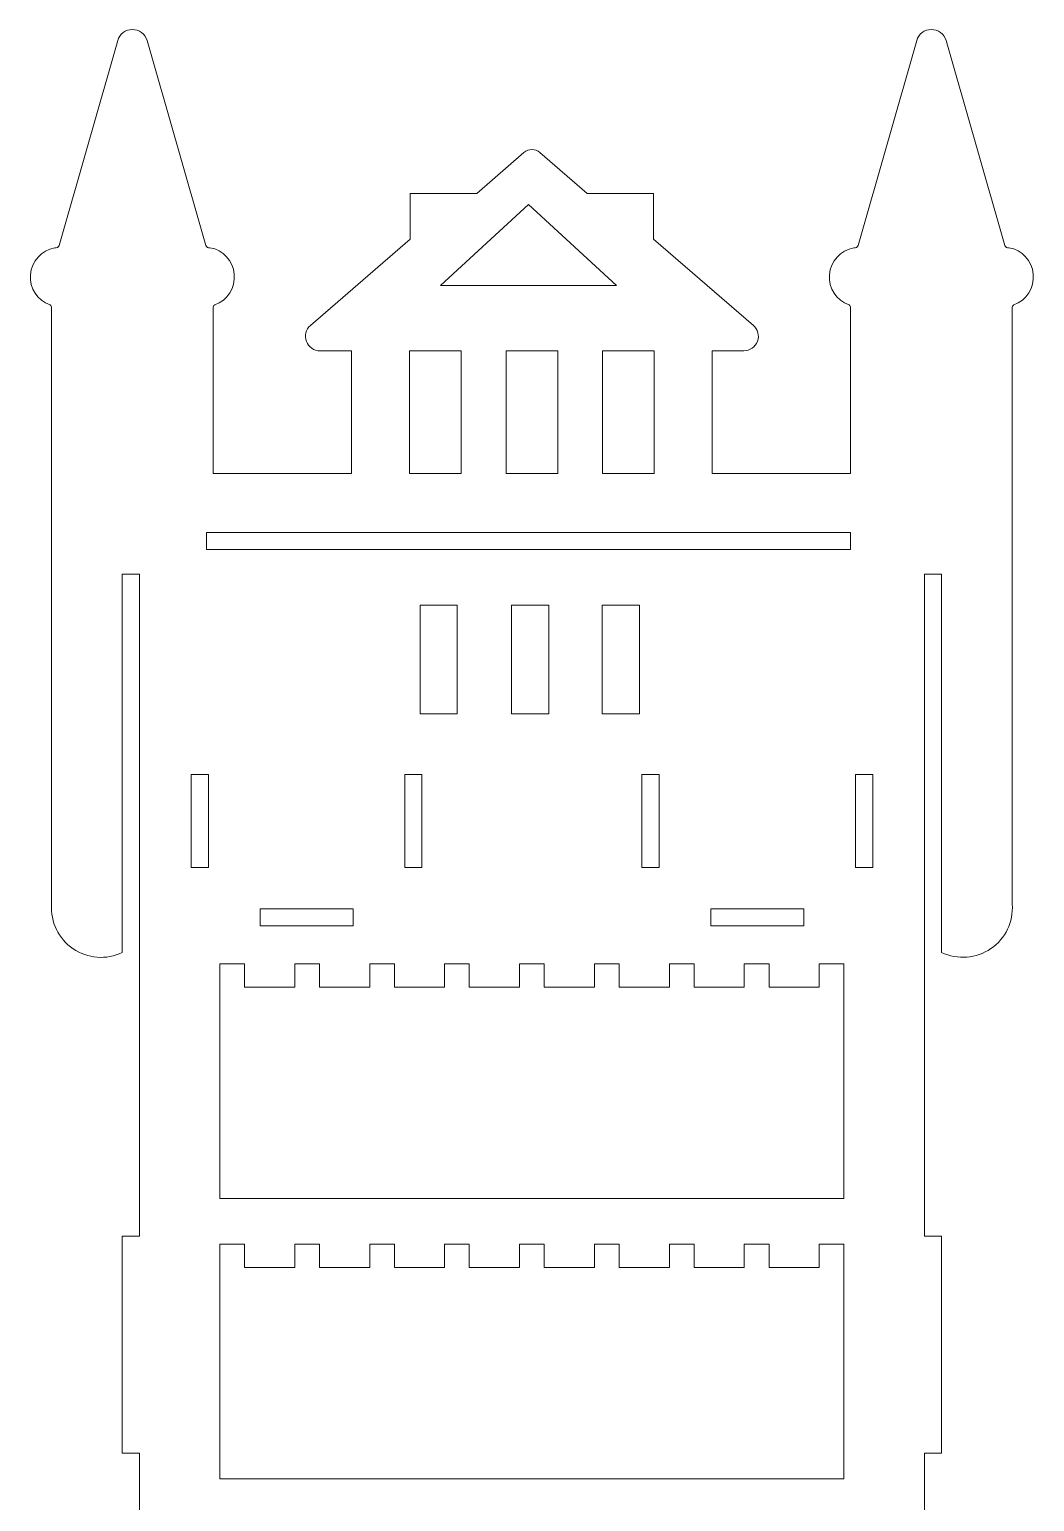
# Model space of a CAD drawing. Header units: millimetres. Extents: x -924 to 692, y -968 to 888.
# Drawn here: x -683.2 to -449.9, y 545.9 to 887.8 of the extents above; entities that cross this region are included whole.
import ezdxf

# ---------------------------------------------------------------- set-up
doc = ezdxf.new("R2010")
doc.units = ezdxf.units.MM
doc.header["$MEASUREMENT"] = 0

msp = doc.modelspace()

# ---------------------------------------------------------------- linework, layer by layer
at = {"lineweight": 5}
for points, knots in [([(-568.4074, 859.1848), (-568.4074, 859.1848), (-579.3875, 849.6365), (-579.3875, 849.6365), (-579.3875, 849.6365), (-579.3875, 849.6365), (-594.8013, 849.6365), (-594.8013, 849.6365), (-594.8013, 849.6365), (-594.8013, 849.6365), (-594.8013, 839.0723), (-594.8013, 839.0723), (-594.8013, 839.0723), (-594.8013, 839.0723), (-617.9851, 819.047), (-617.9851, 819.047), (-617.9851, 819.047), (-619.0482, 818.1205), (-619.423, 816.6307), (-618.9253, 815.3115), (-618.9253, 815.3115), (-618.4275, 813.9922), (-617.1926, 813.1213), (-615.7826, 813.1277), (-615.7826, 813.1277), (-615.7826, 813.1277), (-608.4163, 813.1277), (-608.4163, 813.1277), (-608.4163, 813.1277), (-608.4163, 813.1277), (-608.4163, 784.6112), (-608.4163, 784.6112), (-608.4163, 784.6112), (-608.4163, 784.6112), (-640.5582, 784.6112), (-640.5582, 784.6112), (-640.5582, 784.6112), (-640.5582, 784.6112), (-640.5582, 823.0677), (-640.5582, 823.0677), (-640.5582, 823.0677), (-640.6106, 823.3656), (-640.4677, 823.6642), (-640.203, 823.8107), (-640.203, 823.8107), (-637.2427, 824.8683), (-635.3763, 827.7986), (-635.6696, 830.9285), (-635.6696, 830.9285), (-635.9627, 834.0582), (-638.2118, 836.5693), (-641.317, 837.0586), (-641.317, 837.0586), (-641.735, 836.9555), (-642.1613, 837.1976), (-642.2877, 837.6093), (-642.2877, 837.6093), (-642.2877, 837.6093), (-655.908, 885.2107), (-655.908, 885.2107), (-655.908, 885.2107), (-656.3566, 886.735), (-657.7613, 887.7774), (-659.3502, 887.7654), (-659.3502, 887.7654), (-660.9394, 887.7533), (-662.313, 886.7418), (-662.7386, 885.2107), (-662.7386, 885.2107), (-662.7386, 885.2107), (-676.3587, 837.6093), (-676.3587, 837.6093), (-676.3587, 837.6093), (-676.4846, 837.1974), (-676.9112, 836.9558), (-677.3294, 837.0586), (-677.3294, 837.0586), (-680.4248, 836.5102), (-682.7542, 833.9328), (-682.9878, 830.7979), (-682.9878, 830.7979), (-683.2214, 827.6632), (-681.4234, 824.8118), (-678.4435, 823.8107), (-678.4435, 823.8107), (-678.1787, 823.6643), (-678.0362, 823.3658), (-678.0883, 823.0677), (-678.0883, 823.0677), (-678.0883, 823.0677), (-678.0883, 684.5773), (-678.0883, 684.5773), (-678.0883, 684.5773), (-678.3838, 680.4907), (-676.4792, 676.5563), (-673.0906, 674.2531), (-673.0906, 674.2531), (-669.7019, 671.9499), (-665.3818, 671.6083), (-661.6907, 673.387), (-661.6907, 673.387), (-661.6907, 673.387), (-661.6907, 761.2762), (-661.6907, 761.2762), (-661.6907, 761.2762), (-661.6907, 761.2762), (-657.6907, 761.2762), (-657.6907, 761.2762), (-657.6907, 761.2762), (-657.6907, 761.2762), (-657.6907, 607.5291), (-657.6907, 607.5291), (-657.6907, 607.5291), (-657.6907, 607.5291), (-661.6907, 607.5291), (-661.6907, 607.5291), (-661.6907, 607.5291), (-661.6907, 607.5291), (-661.6907, 557.1291), (-661.6907, 557.1291), (-661.6907, 557.1291), (-661.6907, 557.1291), (-657.6907, 557.1291), (-657.6907, 557.1291), (-657.6907, 557.1291), (-657.6907, 557.1291), (-657.6907, 511.5291), (-657.6907, 511.5291), (-657.6907, 511.5291), (-657.6907, 511.5291), (-661.6907, 511.5291), (-661.6907, 511.5291), (-661.6907, 511.5291), (-661.6907, 511.5291), (-661.6907, 461.1291), (-661.6907, 461.1291), (-661.6907, 461.1291), (-661.6907, 461.1291), (-657.6907, 461.1291), (-657.6907, 461.1291), (-657.6907, 461.1291), (-657.6907, 461.1291), (-657.6907, 413.1291), (-657.6907, 413.1291), (-657.6907, 413.1291), (-657.6907, 413.1291), (-639.377, 413.1291), (-639.377, 413.1291), (-639.377, 413.1291), (-639.377, 413.1291), (-639.377, 409.1291), (-639.377, 409.1291), (-639.377, 409.1291), (-639.377, 409.1291), (-657.6907, 409.1291), (-657.6907, 409.1291), (-657.6907, 409.1291), (-657.6907, 409.1291), (-657.6907, 394.6501), (-657.6907, 394.6501), (-657.6907, 394.6501), (-657.6907, 394.6501), (-623.1827, 394.6501), (-623.1827, 394.6501), (-623.1827, 394.6501), (-623.1827, 394.6501), (-623.1827, 413.1291), (-623.1827, 413.1291), (-623.1827, 413.1291), (-623.1827, 413.1291), (-604.7126, 413.1291), (-604.7126, 413.1291), (-604.7126, 413.1291), (-604.7126, 413.1291), (-604.7126, 470.976), (-604.7126, 470.976), (-604.7126, 470.976), (-604.7126, 470.976), (-603.8637, 478.0745), (-603.8637, 478.0745), (-603.8637, 478.0745), (-603.8637, 478.0745), (-602.2554, 483.3569), (-602.2554, 483.3569), (-602.2554, 483.3569), (-602.2554, 483.3569), (-600.2819, 487.7577), (-600.2819, 487.7577), (-600.2819, 487.7577), (-600.2819, 487.7577), (-597.5597, 491.4617), (-597.5597, 491.4617), (-597.5597, 491.4617), (-597.5597, 491.4617), (-594.3566, 494.7398), (-594.3566, 494.7398), (-594.3566, 494.7398), (-594.3566, 494.7398), (-590.4586, 497.7195), (-590.4586, 497.7195), (-590.4586, 497.7195), (-590.4586, 497.7195), (-586.1066, 500.1617), (-586.1066, 500.1617), (-586.1066, 500.1617), (-586.1066, 500.1617), (-581.756, 501.764), (-581.756, 501.764), (-581.756, 501.764), (-581.756, 501.764), (-575.4877, 503.2339), (-575.4877, 503.2339), (-575.4877, 503.2339), (-575.4877, 503.2339), (-569.441, 503.9313), (-569.441, 503.9313), (-569.441, 503.9313), (-569.441, 503.9313), (-562.6917, 504.0864), (-562.6917, 504.0864), (-562.6917, 504.0864), (-562.6917, 504.0864), (-556.2182, 503.3931), (-556.2182, 503.3931), (-556.2182, 503.3931), (-556.2182, 503.3931), (-550.5248, 501.8549), (-550.5248, 501.8549), (-550.5248, 501.8549), (-550.5248, 501.8549), (-546.1512, 500.0907), (-546.1512, 500.0907), (-546.1512, 500.0907), (-546.1512, 500.0907), (-541.329, 497.4128), (-541.329, 497.4128), (-541.329, 497.4128), (-541.329, 497.4128), (-537.3642, 494.1353), (-537.3642, 494.1353), (-537.3642, 494.1353), (-537.3642, 494.1353), (-533.9464, 490.4152), (-533.9464, 490.4152), (-533.9464, 490.4152), (-533.9464, 490.4152), (-531.1226, 485.6086), (-531.1226, 485.6086), (-531.1226, 485.6086), (-531.1226, 485.6086), (-529.0573, 480.7915), (-529.0573, 480.7915), (-529.0573, 480.7915), (-529.0573, 480.7915), (-527.9821, 476.2622), (-527.9821, 476.2622), (-527.9821, 476.2622), (-527.9821, 476.2622), (-527.1544, 471.4976), (-527.1544, 471.4976), (-527.1544, 471.4976), (-527.1544, 471.4976), (-527.1544, 413.1291), (-527.1544, 413.1291), (-527.1544, 413.1291), (-527.1544, 413.1291), (-509.9573, 413.1291), (-509.9573, 413.1291), (-509.9573, 413.1291), (-509.9573, 413.1291), (-509.9573, 394.6501), (-509.9573, 394.6501), (-509.9573, 394.6501), (-509.9573, 394.6501), (-475.4494, 394.6501), (-475.4494, 394.6501), (-475.4494, 394.6501), (-475.4494, 394.6501), (-475.4494, 409.1291), (-475.4494, 409.1291), (-475.4494, 409.1291), (-475.4494, 409.1291), (-493.7632, 409.1291), (-493.7632, 409.1291), (-493.7632, 409.1291), (-493.7632, 409.1291), (-493.7632, 413.1291), (-493.7632, 413.1291), (-493.7632, 413.1291), (-493.7632, 413.1291), (-475.4494, 413.1291), (-475.4494, 413.1291), (-475.4494, 413.1291), (-475.4494, 413.1291), (-475.4494, 461.1291), (-475.4494, 461.1291), (-475.4494, 461.1291), (-475.4494, 461.1291), (-471.4494, 461.1291), (-471.4494, 461.1291), (-471.4494, 461.1291), (-471.4494, 461.1291), (-471.4494, 511.5291), (-471.4494, 511.5291), (-471.4494, 511.5291), (-471.4494, 511.5291), (-475.4494, 511.5291), (-475.4494, 511.5291), (-475.4494, 511.5291), (-475.4494, 511.5291), (-475.4494, 557.1291), (-475.4494, 557.1291), (-475.4494, 557.1291), (-475.4494, 557.1291), (-471.4494, 557.1291), (-471.4494, 557.1291), (-471.4494, 557.1291), (-471.4494, 557.1291), (-471.4494, 607.5291), (-471.4494, 607.5291), (-471.4494, 607.5291), (-471.4494, 607.5291), (-475.4494, 607.5291), (-475.4494, 607.5291), (-475.4494, 607.5291), (-475.4494, 607.5291), (-475.4494, 761.2762), (-475.4494, 761.2762), (-475.4494, 761.2762), (-475.4494, 761.2762), (-471.4494, 761.2762), (-471.4494, 761.2762), (-471.4494, 761.2762), (-471.4494, 761.2762), (-471.4494, 673.387), (-471.4494, 673.387), (-471.4494, 673.387), (-467.7517, 671.6222), (-463.3938, 671.9614), (-460.0138, 674.2774), (-460.0138, 674.2774), (-456.6339, 676.5933), (-454.741, 680.4918), (-455.0518, 684.5773), (-455.0518, 684.5773), (-455.0518, 684.5773), (-455.0518, 823.0677), (-455.0518, 823.0677), (-455.0518, 823.0677), (-455.1042, 823.3656), (-454.9613, 823.6642), (-454.6966, 823.8107), (-454.6966, 823.8107), (-451.7365, 824.8683), (-449.8701, 827.7986), (-450.1632, 830.9285), (-450.1632, 830.9285), (-450.4565, 834.0582), (-452.7054, 836.5693), (-455.8106, 837.0586), (-455.8106, 837.0586), (-456.2288, 836.9555), (-456.6549, 837.1976), (-456.7814, 837.6093), (-456.7814, 837.6093), (-456.7814, 837.6093), (-470.4016, 885.2107), (-470.4016, 885.2107), (-470.4016, 885.2107), (-470.8504, 886.735), (-472.255, 887.7774), (-473.844, 887.7654), (-473.844, 887.7654), (-475.433, 887.7533), (-476.8067, 886.7418), (-477.2322, 885.2107), (-477.2322, 885.2107), (-477.2322, 885.2107), (-490.8523, 837.6093), (-490.8523, 837.6093), (-490.8523, 837.6093), (-490.9784, 837.1974), (-491.405, 836.9558), (-491.8232, 837.0586), (-491.8232, 837.0586), (-494.9186, 836.5102), (-497.248, 833.9328), (-497.4814, 830.7979), (-497.4814, 830.7979), (-497.715, 827.6632), (-495.917, 824.8118), (-492.9371, 823.8107), (-492.9371, 823.8107), (-492.6723, 823.6643), (-492.5298, 823.3658), (-492.5819, 823.0677), (-492.5819, 823.0677), (-492.5819, 823.0677), (-492.5819, 784.6112), (-492.5819, 784.6112), (-492.5819, 784.6112), (-492.5819, 784.6112), (-524.7238, 784.6112), (-524.7238, 784.6112), (-524.7238, 784.6112), (-524.7238, 784.6112), (-524.7238, 813.1277), (-524.7238, 813.1277), (-524.7238, 813.1277), (-524.7238, 813.1277), (-517.3576, 813.1277), (-517.3576, 813.1277), (-517.3576, 813.1277), (-515.9474, 813.1341), (-514.6899, 814.0163), (-514.2042, 815.3402), (-514.2042, 815.3402), (-513.7184, 816.6638), (-514.0837, 818.1302), (-515.155, 819.047), (-515.155, 819.047), (-515.155, 819.047), (-538.3389, 839.0723), (-538.3389, 839.0723), (-538.3389, 839.0723), (-538.3389, 839.0723), (-538.3389, 849.6365), (-538.3389, 849.6365), (-538.3389, 849.6365), (-538.3389, 849.6365), (-553.7525, 849.6365), (-553.7525, 849.6365), (-553.7525, 849.6365), (-553.7525, 849.6365), (-564.7328, 859.1848), (-564.7328, 859.1848), (-564.7328, 859.1848), (-565.7874, 860.101), (-567.3538, 860.1019), (-568.4074, 859.1848)], [0, 0, 0, 0, 0.00909091, 0.00909091, 0.00909091, 0.00909091, 0.01818182, 0.01818182, 0.01818182, 0.01818182, 0.02727273, 0.02727273, 0.02727273, 0.02727273, 0.03636364, 0.03636364, 0.03636364, 0.03636364, 0.04545455, 0.04545455, 0.04545455, 0.04545455, 0.05454545, 0.05454545, 0.05454545, 0.05454545, 0.06363636, 0.06363636, 0.06363636, 0.06363636, 0.07272727, 0.07272727, 0.07272727, 0.07272727, 0.08181818, 0.08181818, 0.08181818, 0.08181818, 0.09090909, 0.09090909, 0.09090909, 0.09090909, 0.1, 0.1, 0.1, 0.1, 0.10909091, 0.10909091, 0.10909091, 0.10909091, 0.11818182, 0.11818182, 0.11818182, 0.11818182, 0.12727273, 0.12727273, 0.12727273, 0.12727273, 0.13636364, 0.13636364, 0.13636364, 0.13636364, 0.14545455, 0.14545455, 0.14545455, 0.14545455, 0.15454545, 0.15454545, 0.15454545, 0.15454545, 0.16363636, 0.16363636, 0.16363636, 0.16363636, 0.17272727, 0.17272727, 0.17272727, 0.17272727, 0.18181818, 0.18181818, 0.18181818, 0.18181818, 0.19090909, 0.19090909, 0.19090909, 0.19090909, 0.2, 0.2, 0.2, 0.2, 0.20909091, 0.20909091, 0.20909091, 0.20909091, 0.21818182, 0.21818182, 0.21818182, 0.21818182, 0.22727273, 0.22727273, 0.22727273, 0.22727273, 0.23636364, 0.23636364, 0.23636364, 0.23636364, 0.24545455, 0.24545455, 0.24545455, 0.24545455, 0.25454545, 0.25454545, 0.25454545, 0.25454545, 0.26363636, 0.26363636, 0.26363636, 0.26363636, 0.27272727, 0.27272727, 0.27272727, 0.27272727, 0.28181818, 0.28181818, 0.28181818, 0.28181818, 0.29090909, 0.29090909, 0.29090909, 0.29090909, 0.3, 0.3, 0.3, 0.3, 0.30909091, 0.30909091, 0.30909091, 0.30909091, 0.31818182, 0.31818182, 0.31818182, 0.31818182, 0.32727273, 0.32727273, 0.32727273, 0.32727273, 0.33636364, 0.33636364, 0.33636364, 0.33636364, 0.34545455, 0.34545455, 0.34545455, 0.34545455, 0.35454545, 0.35454545, 0.35454545, 0.35454545, 0.36363636, 0.36363636, 0.36363636, 0.36363636, 0.37272727, 0.37272727, 0.37272727, 0.37272727, 0.38181818, 0.38181818, 0.38181818, 0.38181818, 0.39090909, 0.39090909, 0.39090909, 0.39090909, 0.4, 0.4, 0.4, 0.4, 0.40909091, 0.40909091, 0.40909091, 0.40909091, 0.41818182, 0.41818182, 0.41818182, 0.41818182, 0.42727273, 0.42727273, 0.42727273, 0.42727273, 0.43636364, 0.43636364, 0.43636364, 0.43636364, 0.44545455, 0.44545455, 0.44545455, 0.44545455, 0.45454545, 0.45454545, 0.45454545, 0.45454545, 0.46363636, 0.46363636, 0.46363636, 0.46363636, 0.47272727, 0.47272727, 0.47272727, 0.47272727, 0.48181818, 0.48181818, 0.48181818, 0.48181818, 0.49090909, 0.49090909, 0.49090909, 0.49090909, 0.5, 0.5, 0.5, 0.5, 0.50909091, 0.50909091, 0.50909091, 0.50909091, 0.51818182, 0.51818182, 0.51818182, 0.51818182, 0.52727273, 0.52727273, 0.52727273, 0.52727273, 0.53636364, 0.53636364, 0.53636364, 0.53636364, 0.54545455, 0.54545455, 0.54545455, 0.54545455, 0.55454545, 0.55454545, 0.55454545, 0.55454545, 0.56363636, 0.56363636, 0.56363636, 0.56363636, 0.57272727, 0.57272727, 0.57272727, 0.57272727, 0.58181818, 0.58181818, 0.58181818, 0.58181818, 0.59090909, 0.59090909, 0.59090909, 0.59090909, 0.6, 0.6, 0.6, 0.6, 0.60909091, 0.60909091, 0.60909091, 0.60909091, 0.61818182, 0.61818182, 0.61818182, 0.61818182, 0.62727273, 0.62727273, 0.62727273, 0.62727273, 0.63636364, 0.63636364, 0.63636364, 0.63636364, 0.64545455, 0.64545455, 0.64545455, 0.64545455, 0.65454545, 0.65454545, 0.65454545, 0.65454545, 0.66363636, 0.66363636, 0.66363636, 0.66363636, 0.67272727, 0.67272727, 0.67272727, 0.67272727, 0.68181818, 0.68181818, 0.68181818, 0.68181818, 0.69090909, 0.69090909, 0.69090909, 0.69090909, 0.7, 0.7, 0.7, 0.7, 0.70909091, 0.70909091, 0.70909091, 0.70909091, 0.71818182, 0.71818182, 0.71818182, 0.71818182, 0.72727273, 0.72727273, 0.72727273, 0.72727273, 0.73636364, 0.73636364, 0.73636364, 0.73636364, 0.74545455, 0.74545455, 0.74545455, 0.74545455, 0.75454545, 0.75454545, 0.75454545, 0.75454545, 0.76363636, 0.76363636, 0.76363636, 0.76363636, 0.77272727, 0.77272727, 0.77272727, 0.77272727, 0.78181818, 0.78181818, 0.78181818, 0.78181818, 0.79090909, 0.79090909, 0.79090909, 0.79090909, 0.8, 0.8, 0.8, 0.8, 0.80909091, 0.80909091, 0.80909091, 0.80909091, 0.81818182, 0.81818182, 0.81818182, 0.81818182, 0.82727273, 0.82727273, 0.82727273, 0.82727273, 0.83636364, 0.83636364, 0.83636364, 0.83636364, 0.84545455, 0.84545455, 0.84545455, 0.84545455, 0.85454545, 0.85454545, 0.85454545, 0.85454545, 0.86363636, 0.86363636, 0.86363636, 0.86363636, 0.87272727, 0.87272727, 0.87272727, 0.87272727, 0.88181818, 0.88181818, 0.88181818, 0.88181818, 0.89090909, 0.89090909, 0.89090909, 0.89090909, 0.9, 0.9, 0.9, 0.9, 0.90909091, 0.90909091, 0.90909091, 0.90909091, 0.91818182, 0.91818182, 0.91818182, 0.91818182, 0.92727273, 0.92727273, 0.92727273, 0.92727273, 0.93636364, 0.93636364, 0.93636364, 0.93636364, 0.94545455, 0.94545455, 0.94545455, 0.94545455, 0.95454545, 0.95454545, 0.95454545, 0.95454545, 0.96363636, 0.96363636, 0.96363636, 0.96363636, 0.97272727, 0.97272727, 0.97272727, 0.97272727, 0.98181818, 0.98181818, 0.98181818, 0.98181818, 0.99090909, 0.99090909, 0.99090909, 0.99090909, 1, 1, 1, 1]), ([(-587.7533, 828.2974), (-587.7533, 828.2974), (-546.9274, 828.2974), (-546.9274, 828.2974), (-546.9274, 828.2974), (-546.9274, 828.2974), (-567.3403, 847.1144), (-567.3403, 847.1144), (-567.3403, 847.1144), (-567.3403, 847.1144), (-587.7533, 828.2974), (-587.7533, 828.2974)], [0, 0, 0, 0, 0.33333333, 0.33333333, 0.33333333, 0.33333333, 0.66666667, 0.66666667, 0.66666667, 0.66666667, 1, 1, 1, 1]), ([(-594.9701, 813.1277), (-594.9701, 813.1277), (-582.9701, 813.1277), (-582.9701, 813.1277), (-582.9701, 813.1277), (-582.9701, 813.1277), (-582.9701, 784.6112), (-582.9701, 784.6112), (-582.9701, 784.6112), (-582.9701, 784.6112), (-594.9701, 784.6112), (-594.9701, 784.6112), (-594.9701, 784.6112), (-594.9701, 784.6112), (-594.9701, 813.1277), (-594.9701, 813.1277)], [0, 0, 0, 0, 0.25, 0.25, 0.25, 0.25, 0.5, 0.5, 0.5, 0.5, 0.75, 0.75, 0.75, 0.75, 1, 1, 1, 1]), ([(-572.5701, 784.6112), (-572.5701, 784.6112), (-572.5701, 813.1277), (-572.5701, 813.1277), (-572.5701, 813.1277), (-572.5701, 813.1277), (-560.5701, 813.1277), (-560.5701, 813.1277), (-560.5701, 813.1277), (-560.5701, 813.1277), (-560.5701, 784.6112), (-560.5701, 784.6112), (-560.5701, 784.6112), (-560.5701, 784.6112), (-572.5701, 784.6112), (-572.5701, 784.6112)], [0, 0, 0, 0, 0.25, 0.25, 0.25, 0.25, 0.5, 0.5, 0.5, 0.5, 0.75, 0.75, 0.75, 0.75, 1, 1, 1, 1]), ([(-550.1701, 784.6112), (-550.1701, 784.6112), (-550.1701, 813.1277), (-550.1701, 813.1277), (-550.1701, 813.1277), (-550.1701, 813.1277), (-538.1701, 813.1277), (-538.1701, 813.1277), (-538.1701, 813.1277), (-538.1701, 813.1277), (-538.1701, 784.6112), (-538.1701, 784.6112), (-538.1701, 784.6112), (-538.1701, 784.6112), (-550.1701, 784.6112), (-550.1701, 784.6112)], [0, 0, 0, 0, 0.25, 0.25, 0.25, 0.25, 0.5, 0.5, 0.5, 0.5, 0.75, 0.75, 0.75, 0.75, 1, 1, 1, 1]), ([(-492.5819, 766.9686), (-492.5819, 766.9686), (-492.5819, 770.9686), (-492.5819, 770.9686), (-492.5819, 770.9686), (-492.5819, 770.9686), (-642.0987, 770.9686), (-642.0987, 770.9686), (-642.0987, 770.9686), (-642.0987, 770.9686), (-642.0987, 766.9686), (-642.0987, 766.9686), (-642.0987, 766.9686), (-642.0987, 766.9686), (-492.5819, 766.9686), (-492.5819, 766.9686)], [0, 0, 0, 0, 0.25, 0.25, 0.25, 0.25, 0.5, 0.5, 0.5, 0.5, 0.75, 0.75, 0.75, 0.75, 1, 1, 1, 1]), ([(-592.5278, 754.0445), (-592.5278, 754.0445), (-583.9061, 754.0445), (-583.9061, 754.0445), (-583.9061, 754.0445), (-583.9061, 754.0445), (-583.9061, 728.8003), (-583.9061, 728.8003), (-583.9061, 728.8003), (-583.9061, 728.8003), (-592.5278, 728.8003), (-592.5278, 728.8003), (-592.5278, 728.8003), (-592.5278, 728.8003), (-592.5278, 754.0445), (-592.5278, 754.0445)], [0, 0, 0, 0, 0.25, 0.25, 0.25, 0.25, 0.5, 0.5, 0.5, 0.5, 0.75, 0.75, 0.75, 0.75, 1, 1, 1, 1]), ([(-571.2861, 754.0445), (-571.2861, 754.0445), (-562.6643, 754.0445), (-562.6643, 754.0445), (-562.6643, 754.0445), (-562.6643, 754.0445), (-562.6643, 728.8003), (-562.6643, 728.8003), (-562.6643, 728.8003), (-562.6643, 728.8003), (-571.2861, 728.8003), (-571.2861, 728.8003), (-571.2861, 728.8003), (-571.2861, 728.8003), (-571.2861, 754.0445), (-571.2861, 754.0445)], [0, 0, 0, 0, 0.25, 0.25, 0.25, 0.25, 0.5, 0.5, 0.5, 0.5, 0.75, 0.75, 0.75, 0.75, 1, 1, 1, 1]), ([(-550.2445, 754.0445), (-550.2445, 754.0445), (-541.6229, 754.0445), (-541.6229, 754.0445), (-541.6229, 754.0445), (-541.6229, 754.0445), (-541.6229, 728.8003), (-541.6229, 728.8003), (-541.6229, 728.8003), (-541.6229, 728.8003), (-550.2445, 728.8003), (-550.2445, 728.8003), (-550.2445, 728.8003), (-550.2445, 728.8003), (-550.2445, 754.0445), (-550.2445, 754.0445)], [0, 0, 0, 0, 0.25, 0.25, 0.25, 0.25, 0.5, 0.5, 0.5, 0.5, 0.75, 0.75, 0.75, 0.75, 1, 1, 1, 1]), ([(-645.6907, 693.157), (-645.6907, 693.157), (-641.6907, 693.157), (-641.6907, 693.157), (-641.6907, 693.157), (-641.6907, 693.157), (-641.6907, 714.757), (-641.6907, 714.757), (-641.6907, 714.757), (-641.6907, 714.757), (-645.6907, 714.757), (-645.6907, 714.757), (-645.6907, 714.757), (-645.6907, 714.757), (-645.6907, 693.157), (-645.6907, 693.157)], [0, 0, 0, 0, 0.25, 0.25, 0.25, 0.25, 0.5, 0.5, 0.5, 0.5, 0.75, 0.75, 0.75, 0.75, 1, 1, 1, 1]), ([(-592.0907, 693.157), (-592.0907, 693.157), (-592.0907, 714.757), (-592.0907, 714.757), (-592.0907, 714.757), (-592.0907, 714.757), (-596.0907, 714.757), (-596.0907, 714.757), (-596.0907, 714.757), (-596.0907, 714.757), (-596.0907, 693.157), (-596.0907, 693.157), (-596.0907, 693.157), (-596.0907, 693.157), (-592.0907, 693.157), (-592.0907, 693.157)], [0, 0, 0, 0, 0.25, 0.25, 0.25, 0.25, 0.5, 0.5, 0.5, 0.5, 0.75, 0.75, 0.75, 0.75, 1, 1, 1, 1]), ([(-541.0494, 693.157), (-541.0494, 693.157), (-541.0494, 714.757), (-541.0494, 714.757), (-541.0494, 714.757), (-541.0494, 714.757), (-537.0494, 714.757), (-537.0494, 714.757), (-537.0494, 714.757), (-537.0494, 714.757), (-537.0494, 693.157), (-537.0494, 693.157), (-537.0494, 693.157), (-537.0494, 693.157), (-541.0494, 693.157), (-541.0494, 693.157)], [0, 0, 0, 0, 0.25, 0.25, 0.25, 0.25, 0.5, 0.5, 0.5, 0.5, 0.75, 0.75, 0.75, 0.75, 1, 1, 1, 1]), ([(-487.4494, 693.157), (-487.4494, 693.157), (-491.4494, 693.157), (-491.4494, 693.157), (-491.4494, 693.157), (-491.4494, 693.157), (-491.4494, 714.757), (-491.4494, 714.757), (-491.4494, 714.757), (-491.4494, 714.757), (-487.4494, 714.757), (-487.4494, 714.757), (-487.4494, 714.757), (-487.4494, 714.757), (-487.4494, 693.157), (-487.4494, 693.157)], [0, 0, 0, 0, 0.25, 0.25, 0.25, 0.25, 0.5, 0.5, 0.5, 0.5, 0.75, 0.75, 0.75, 0.75, 1, 1, 1, 1]), ([(-629.6907, 679.5569), (-629.6907, 679.5569), (-608.0907, 679.5569), (-608.0907, 679.5569), (-608.0907, 679.5569), (-608.0907, 679.5569), (-608.0907, 683.557), (-608.0907, 683.557), (-608.0907, 683.557), (-608.0907, 683.557), (-629.6907, 683.557), (-629.6907, 683.557), (-629.6907, 683.557), (-629.6907, 683.557), (-629.6907, 679.5569), (-629.6907, 679.5569)], [0, 0, 0, 0, 0.25, 0.25, 0.25, 0.25, 0.5, 0.5, 0.5, 0.5, 0.75, 0.75, 0.75, 0.75, 1, 1, 1, 1]), ([(-503.4494, 679.5569), (-503.4494, 679.5569), (-525.0494, 679.5569), (-525.0494, 679.5569), (-525.0494, 679.5569), (-525.0494, 679.5569), (-525.0494, 683.557), (-525.0494, 683.557), (-525.0494, 683.557), (-525.0494, 683.557), (-503.4494, 683.557), (-503.4494, 683.557), (-503.4494, 683.557), (-503.4494, 683.557), (-503.4494, 679.5569), (-503.4494, 679.5569)], [0, 0, 0, 0, 0.25, 0.25, 0.25, 0.25, 0.5, 0.5, 0.5, 0.5, 0.75, 0.75, 0.75, 0.75, 1, 1, 1, 1]), ([(-581.0976, 665.3331), (-581.0976, 665.3331), (-581.0976, 670.7569), (-581.0976, 670.7569), (-581.0976, 670.7569), (-581.0976, 670.7569), (-586.8333, 670.7569), (-586.8333, 670.7569), (-586.8333, 670.7569), (-586.8333, 670.7569), (-586.8333, 665.3331), (-586.8333, 665.3331), (-586.8333, 665.3331), (-586.8333, 665.3331), (-598.4931, 665.3331), (-598.4931, 665.3331), (-598.4931, 665.3331), (-598.4931, 665.3331), (-598.4931, 670.7569), (-598.4931, 670.7569), (-598.4931, 670.7569), (-598.4931, 670.7569), (-604.2286, 670.7569), (-604.2286, 670.7569), (-604.2286, 670.7569), (-604.2286, 670.7569), (-604.2286, 665.3331), (-604.2286, 665.3331), (-604.2286, 665.3331), (-604.2286, 665.3331), (-615.8885, 665.3331), (-615.8885, 665.3331), (-615.8885, 665.3331), (-615.8885, 665.3331), (-615.8885, 670.7569), (-615.8885, 670.7569), (-615.8885, 670.7569), (-615.8885, 670.7569), (-621.624, 670.7569), (-621.624, 670.7569), (-621.624, 670.7569), (-621.624, 670.7569), (-621.624, 665.3331), (-621.624, 665.3331), (-621.624, 665.3331), (-621.624, 665.3331), (-633.2838, 665.3331), (-633.2838, 665.3331), (-633.2838, 665.3331), (-633.2838, 665.3331), (-633.2838, 670.7569), (-633.2838, 670.7569), (-633.2838, 670.7569), (-633.2838, 670.7569), (-639.0195, 670.7569), (-639.0195, 670.7569), (-639.0195, 670.7569), (-639.0195, 670.7569), (-639.0195, 616.2075), (-639.0195, 616.2075), (-639.0195, 616.2075), (-639.0195, 616.2075), (-494.1206, 616.2075), (-494.1206, 616.2075), (-494.1206, 616.2075), (-494.1206, 616.2075), (-494.1206, 670.7569), (-494.1206, 670.7569), (-494.1206, 670.7569), (-494.1206, 670.7569), (-499.8563, 670.7569), (-499.8563, 670.7569), (-499.8563, 670.7569), (-499.8563, 670.7569), (-499.8563, 665.3331), (-499.8563, 665.3331), (-499.8563, 665.3331), (-499.8563, 665.3331), (-511.516, 665.3331), (-511.516, 665.3331), (-511.516, 665.3331), (-511.516, 665.3331), (-511.516, 670.7569), (-511.516, 670.7569), (-511.516, 670.7569), (-511.516, 670.7569), (-517.2517, 670.7569), (-517.2517, 670.7569), (-517.2517, 670.7569), (-517.2517, 670.7569), (-517.2517, 665.3331), (-517.2517, 665.3331), (-517.2517, 665.3331), (-517.2517, 665.3331), (-528.9115, 665.3331), (-528.9115, 665.3331), (-528.9115, 665.3331), (-528.9115, 665.3331), (-528.9115, 670.7569), (-528.9115, 670.7569), (-528.9115, 670.7569), (-528.9115, 670.7569), (-534.647, 670.7569), (-534.647, 670.7569), (-534.647, 670.7569), (-534.647, 670.7569), (-534.647, 665.3331), (-534.647, 665.3331), (-534.647, 665.3331), (-534.647, 665.3331), (-546.3069, 665.3331), (-546.3069, 665.3331), (-546.3069, 665.3331), (-546.3069, 665.3331), (-546.3069, 670.7569), (-546.3069, 670.7569), (-546.3069, 670.7569), (-546.3069, 670.7569), (-552.0424, 670.7569), (-552.0424, 670.7569), (-552.0424, 670.7569), (-552.0424, 670.7569), (-552.0424, 665.3331), (-552.0424, 665.3331), (-552.0424, 665.3331), (-552.0424, 665.3331), (-563.7022, 665.3331), (-563.7022, 665.3331), (-563.7022, 665.3331), (-563.7022, 665.3331), (-563.7022, 670.7569), (-563.7022, 670.7569), (-563.7022, 670.7569), (-563.7022, 670.7569), (-569.4379, 670.7569), (-569.4379, 670.7569), (-569.4379, 670.7569), (-569.4379, 670.7569), (-569.4379, 665.3331), (-569.4379, 665.3331), (-569.4379, 665.3331), (-569.4379, 665.3331), (-581.0976, 665.3331), (-581.0976, 665.3331)], [0, 0, 0, 0, 0.02777778, 0.02777778, 0.02777778, 0.02777778, 0.05555556, 0.05555556, 0.05555556, 0.05555556, 0.08333333, 0.08333333, 0.08333333, 0.08333333, 0.11111111, 0.11111111, 0.11111111, 0.11111111, 0.13888889, 0.13888889, 0.13888889, 0.13888889, 0.16666667, 0.16666667, 0.16666667, 0.16666667, 0.19444444, 0.19444444, 0.19444444, 0.19444444, 0.22222222, 0.22222222, 0.22222222, 0.22222222, 0.25, 0.25, 0.25, 0.25, 0.27777778, 0.27777778, 0.27777778, 0.27777778, 0.30555556, 0.30555556, 0.30555556, 0.30555556, 0.33333333, 0.33333333, 0.33333333, 0.33333333, 0.36111111, 0.36111111, 0.36111111, 0.36111111, 0.38888889, 0.38888889, 0.38888889, 0.38888889, 0.41666667, 0.41666667, 0.41666667, 0.41666667, 0.44444444, 0.44444444, 0.44444444, 0.44444444, 0.47222222, 0.47222222, 0.47222222, 0.47222222, 0.5, 0.5, 0.5, 0.5, 0.52777778, 0.52777778, 0.52777778, 0.52777778, 0.55555556, 0.55555556, 0.55555556, 0.55555556, 0.58333333, 0.58333333, 0.58333333, 0.58333333, 0.61111111, 0.61111111, 0.61111111, 0.61111111, 0.63888889, 0.63888889, 0.63888889, 0.63888889, 0.66666667, 0.66666667, 0.66666667, 0.66666667, 0.69444444, 0.69444444, 0.69444444, 0.69444444, 0.72222222, 0.72222222, 0.72222222, 0.72222222, 0.75, 0.75, 0.75, 0.75, 0.77777778, 0.77777778, 0.77777778, 0.77777778, 0.80555556, 0.80555556, 0.80555556, 0.80555556, 0.83333333, 0.83333333, 0.83333333, 0.83333333, 0.86111111, 0.86111111, 0.86111111, 0.86111111, 0.88888889, 0.88888889, 0.88888889, 0.88888889, 0.91666667, 0.91666667, 0.91666667, 0.91666667, 0.94444444, 0.94444444, 0.94444444, 0.94444444, 0.97222222, 0.97222222, 0.97222222, 0.97222222, 1, 1, 1, 1]), ([(-569.4379, 605.672), (-569.4379, 605.672), (-569.4379, 600.2481), (-569.4379, 600.2481), (-569.4379, 600.2481), (-569.4379, 600.2481), (-581.0976, 600.2481), (-581.0976, 600.2481), (-581.0976, 600.2481), (-581.0976, 600.2481), (-581.0976, 605.672), (-581.0976, 605.672), (-581.0976, 605.672), (-581.0976, 605.672), (-586.8333, 605.672), (-586.8333, 605.672), (-586.8333, 605.672), (-586.8333, 605.672), (-586.8333, 600.2481), (-586.8333, 600.2481), (-586.8333, 600.2481), (-586.8333, 600.2481), (-598.4931, 600.2481), (-598.4931, 600.2481), (-598.4931, 600.2481), (-598.4931, 600.2481), (-598.4931, 605.672), (-598.4931, 605.672), (-598.4931, 605.672), (-598.4931, 605.672), (-604.2286, 605.672), (-604.2286, 605.672), (-604.2286, 605.672), (-604.2286, 605.672), (-604.2286, 600.2481), (-604.2286, 600.2481), (-604.2286, 600.2481), (-604.2286, 600.2481), (-615.8885, 600.2481), (-615.8885, 600.2481), (-615.8885, 600.2481), (-615.8885, 600.2481), (-615.8885, 605.672), (-615.8885, 605.672), (-615.8885, 605.672), (-615.8885, 605.672), (-621.624, 605.672), (-621.624, 605.672), (-621.624, 605.672), (-621.624, 605.672), (-621.624, 600.2481), (-621.624, 600.2481), (-621.624, 600.2481), (-621.624, 600.2481), (-633.2838, 600.2481), (-633.2838, 600.2481), (-633.2838, 600.2481), (-633.2838, 600.2481), (-633.2838, 605.672), (-633.2838, 605.672), (-633.2838, 605.672), (-633.2838, 605.672), (-639.0195, 605.672), (-639.0195, 605.672), (-639.0195, 605.672), (-639.0195, 605.672), (-639.0195, 551.1227), (-639.0195, 551.1227), (-639.0195, 551.1227), (-639.0195, 551.1227), (-494.1206, 551.1227), (-494.1206, 551.1227), (-494.1206, 551.1227), (-494.1206, 551.1227), (-494.1206, 605.672), (-494.1206, 605.672), (-494.1206, 605.672), (-494.1206, 605.672), (-499.8563, 605.672), (-499.8563, 605.672), (-499.8563, 605.672), (-499.8563, 605.672), (-499.8563, 600.2481), (-499.8563, 600.2481), (-499.8563, 600.2481), (-499.8563, 600.2481), (-511.516, 600.2481), (-511.516, 600.2481), (-511.516, 600.2481), (-511.516, 600.2481), (-511.516, 605.672), (-511.516, 605.672), (-511.516, 605.672), (-511.516, 605.672), (-517.2517, 605.672), (-517.2517, 605.672), (-517.2517, 605.672), (-517.2517, 605.672), (-517.2517, 600.2481), (-517.2517, 600.2481), (-517.2517, 600.2481), (-517.2517, 600.2481), (-528.9115, 600.2481), (-528.9115, 600.2481), (-528.9115, 600.2481), (-528.9115, 600.2481), (-528.9115, 605.672), (-528.9115, 605.672), (-528.9115, 605.672), (-528.9115, 605.672), (-534.647, 605.672), (-534.647, 605.672), (-534.647, 605.672), (-534.647, 605.672), (-534.647, 600.2481), (-534.647, 600.2481), (-534.647, 600.2481), (-534.647, 600.2481), (-546.3069, 600.2481), (-546.3069, 600.2481), (-546.3069, 600.2481), (-546.3069, 600.2481), (-546.3069, 605.672), (-546.3069, 605.672), (-546.3069, 605.672), (-546.3069, 605.672), (-552.0424, 605.672), (-552.0424, 605.672), (-552.0424, 605.672), (-552.0424, 605.672), (-552.0424, 600.2481), (-552.0424, 600.2481), (-552.0424, 600.2481), (-552.0424, 600.2481), (-563.7022, 600.2481), (-563.7022, 600.2481), (-563.7022, 600.2481), (-563.7022, 600.2481), (-563.7022, 605.672), (-563.7022, 605.672), (-563.7022, 605.672), (-563.7022, 605.672), (-569.4379, 605.672), (-569.4379, 605.672)], [0, 0, 0, 0, 0.02777778, 0.02777778, 0.02777778, 0.02777778, 0.05555556, 0.05555556, 0.05555556, 0.05555556, 0.08333333, 0.08333333, 0.08333333, 0.08333333, 0.11111111, 0.11111111, 0.11111111, 0.11111111, 0.13888889, 0.13888889, 0.13888889, 0.13888889, 0.16666667, 0.16666667, 0.16666667, 0.16666667, 0.19444444, 0.19444444, 0.19444444, 0.19444444, 0.22222222, 0.22222222, 0.22222222, 0.22222222, 0.25, 0.25, 0.25, 0.25, 0.27777778, 0.27777778, 0.27777778, 0.27777778, 0.30555556, 0.30555556, 0.30555556, 0.30555556, 0.33333333, 0.33333333, 0.33333333, 0.33333333, 0.36111111, 0.36111111, 0.36111111, 0.36111111, 0.38888889, 0.38888889, 0.38888889, 0.38888889, 0.41666667, 0.41666667, 0.41666667, 0.41666667, 0.44444444, 0.44444444, 0.44444444, 0.44444444, 0.47222222, 0.47222222, 0.47222222, 0.47222222, 0.5, 0.5, 0.5, 0.5, 0.52777778, 0.52777778, 0.52777778, 0.52777778, 0.55555556, 0.55555556, 0.55555556, 0.55555556, 0.58333333, 0.58333333, 0.58333333, 0.58333333, 0.61111111, 0.61111111, 0.61111111, 0.61111111, 0.63888889, 0.63888889, 0.63888889, 0.63888889, 0.66666667, 0.66666667, 0.66666667, 0.66666667, 0.69444444, 0.69444444, 0.69444444, 0.69444444, 0.72222222, 0.72222222, 0.72222222, 0.72222222, 0.75, 0.75, 0.75, 0.75, 0.77777778, 0.77777778, 0.77777778, 0.77777778, 0.80555556, 0.80555556, 0.80555556, 0.80555556, 0.83333333, 0.83333333, 0.83333333, 0.83333333, 0.86111111, 0.86111111, 0.86111111, 0.86111111, 0.88888889, 0.88888889, 0.88888889, 0.88888889, 0.91666667, 0.91666667, 0.91666667, 0.91666667, 0.94444444, 0.94444444, 0.94444444, 0.94444444, 0.97222222, 0.97222222, 0.97222222, 0.97222222, 1, 1, 1, 1])]:
    msp.add_open_spline(points, degree=3, knots=knots, dxfattribs=at)

doc.saveas('drawing.dxf')
